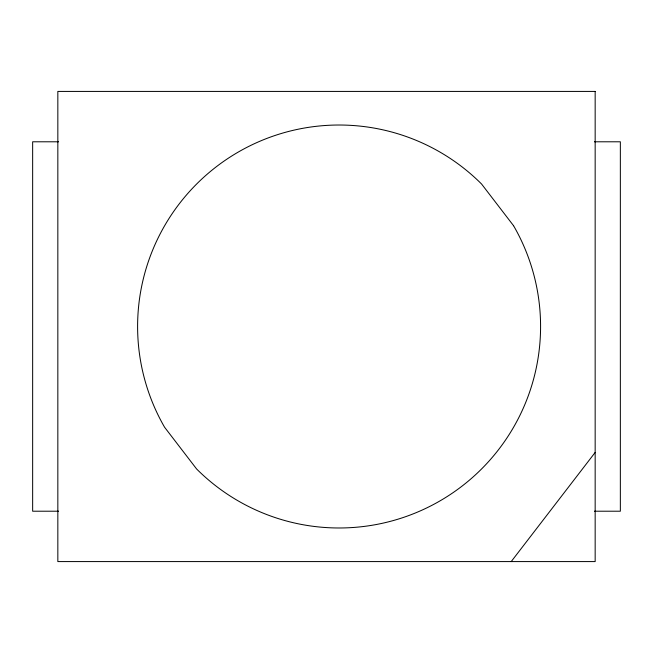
<?xml version="1.0" encoding="UTF-8"?>
<svg xmlns="http://www.w3.org/2000/svg" width="653" height="653" viewBox="0 0 653 653"><rect width="100%" height="100%" fill="white"/><g stroke="black" fill="none" stroke-linecap="round" stroke-linejoin="round"><path stroke-width="0.98" d="M511.209 561.58L595.161 452.439M58.599 141.791L32.65 141.791L32.65 511.209L58.599 511.209M594.426 141.791L620.35 141.791L620.35 511.209L594.426 511.209M595.161 91.42L57.839 91.42L57.839 561.58L595.161 561.58L595.161 91.42M513.593 225.75L481.571 184.024A201.499 201.499 0 0 0 164.589 427.25L196.61 468.976A201.499 201.499 0 0 0 513.593 225.75"/></g></svg>
